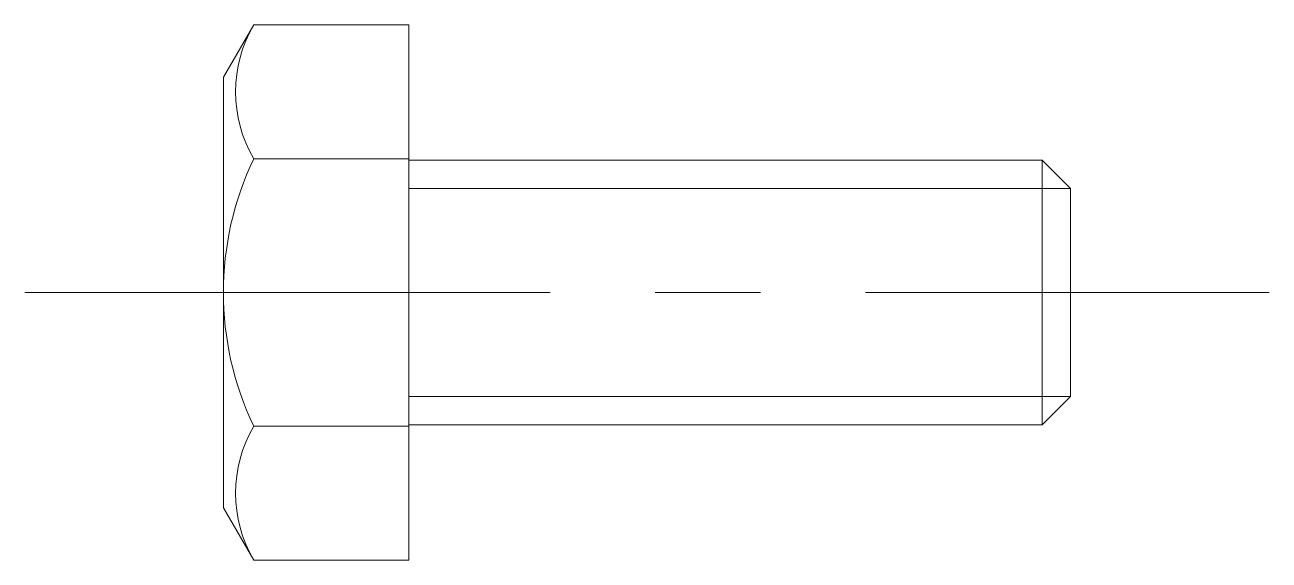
# Model space of a CAD drawing. Header units: millimetres. Extents: x -5.8 to 13, y -4 to 4.
import ezdxf

# ---------------------------------------------------------------- set-up
doc = ezdxf.new("R2010")
doc.units = ezdxf.units.MM
doc.header["$LTSCALE"] = 0.5
doc.linetypes.add('CENTER', pattern=[50.8, 31.75, -6.35, 6.35, -6.35])
doc.layers.get('0').update_dxf_attribs({"color": 9, "lineweight": 15})

msp = doc.modelspace()

# ---------------------------------------------------------------- linework, layer by layer
at = {"ltscale": 0.5}
for p, q in [((-2.343, 4.041), (-2.8, 3.25)), ((0, 4.041), (-2.343, 4.041)), ((0, 4.041), (0, -4.041)), ((-2.8, 3.25), (-2.8, -3.25)), ((0, 2.021), (-2.343, 2.021)), ((0, 2), (9.571, 2)), ((9.571, -2), (9.571, 2)), ((10, 1.57), (9.571, 2)), ((10, -1.571), (10, 1.57)), ((9.571, -2), (10, -1.571)), ((0, -2.021), (-2.343, -2.021)), ((0, -2), (9.571, -2)), ((-2.343, -4.041), (-2.8, -3.25)), ((0, -4.041), (-2.343, -4.041))]:
    msp.add_line(p, q, dxfattribs=at)
at = {"color": 5, "ltscale": 0.5}
for p, q in [((0, 1.57), (10, 1.57)), ((0, -1.571), (10, -1.571))]:
    msp.add_line(p, q, dxfattribs=at)
at = {"color": 1, "linetype": 'CENTER', "ltscale": 0.5}
msp.add_line((-5.8, 0), (13, 0), dxfattribs=at)
at = {"ltscale": 0.5}
for centre, radius, start, end in [((-0.619, 3.031), 1.998, 149.6236, 210.3764), ((1.897, 0), 4.697, 154.5161, 205.4839), ((-0.619, -3.031), 1.998, 149.6236, 210.3764)]:
    msp.add_arc(centre, radius, start, end, dxfattribs=at)

doc.saveas('drawing.dxf')
